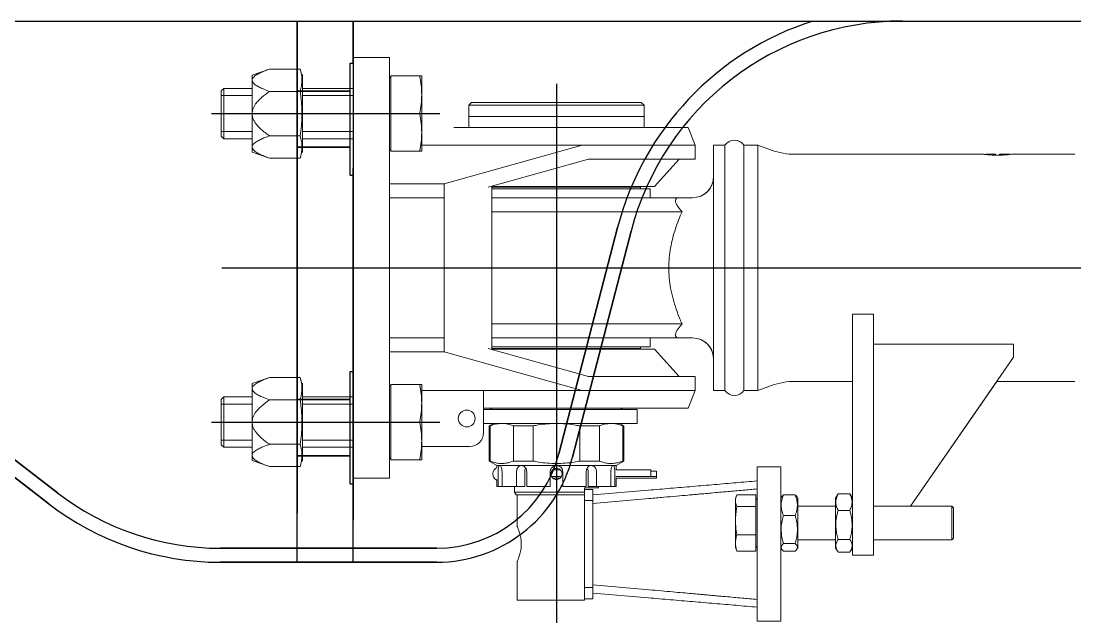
# Model space of a CAD drawing. Extents: x 39751 to 116307, y -36149 to -14965.
# Drawn here: x 65989 to 66740, y -20829 to -20400 of the extents above; entities that cross this region are included whole.
import ezdxf

# ---------------------------------------------------------------- set-up
doc = ezdxf.new("R2010")
doc.units = 0
doc.header["$LTSCALE"] = 1500
for name, pattern in [('CENTER1', [1.02, 0.9, -0.05, 0.02, -0.05]), ('CENTER2', [0.72, 0.6, -0.05, 0.02, -0.05]), ('DASHED', [0.35, 0.3, -0.05])]:
    doc.linetypes.add(name, pattern=pattern)
for name, color, linetype, lineweight in [('01-粗实线', 7, 'Continuous', 35), ('02-细实线', 3, 'Continuous', 18), ('AM_0', 7, 'Continuous', 30)]:
    doc.layers.add(name, color=color, linetype=linetype, lineweight=lineweight)
for name, color, linetype in [('confine6', 4, 'CENTER1'), ('confine7', 4, 'CENTER2'), ('confinea', 3, 'Continuous')]:
    doc.layers.add(name, color=color, linetype=linetype)

# ---------------------------------------------------------------- blocks, each defined once
blk = doc.blocks.new('A$C10C21AE5')
at = {"color": 7, "linetype": 'DASHED'}
for p, q in [((895.87, 386), (895.87, 35)), ((895.87, 0), (895.87, 386)), ((724.98, 49.6), (494.98, 227.17)), ((494.98, 227.17), (724.98, 49.6)), ((718.87, 41.69), (488.87, 219.25)), ((488.87, 219.25), (718.87, 41.69))]:
    blk.add_line(p, q, dxfattribs=at)
at = {"color": 7}
for p, q in [((895.87, 386), (895.87, 50)), ((935.87, 386), (935.87, 50)), ((935.87, 356), (935.87, 386)), ((935.87, 0), (935.87, 281)), ((724.98, 49.6), (494.98, 227.17)), ((706.99, 50.85), (488.87, 219.25)), ((718.87, 41.69), (488.87, 219.25))]:
    blk.add_line(p, q, dxfattribs=at)
at = {"color": 7, "linetype": 'DASHED', "ltscale": 0.1}
for p, q in [((933.87, 316), (933.87, 356)), ((933.87, 276), (933.87, 316)), ((933.87, 96), (933.87, 136)), ((933.87, 56), (933.87, 96))]:
    blk.add_line(p, q, dxfattribs=at)
at = {"color": 7, "linetype": 'DASHED', "ltscale": 0.005005}
for p, q in [((933.87, 356), (935.87, 356)), ((933.87, 356), (935.87, 356)), ((933.87, 276), (935.87, 276)), ((933.87, 276), (935.87, 276)), ((933.87, 136), (935.87, 136)), ((933.87, 136), (935.87, 136)), ((933.87, 56), (935.87, 56)), ((933.87, 56), (935.87, 56))]:
    blk.add_line(p, q, dxfattribs=at)
at = {"color": 7, "linetype": 'DASHED', "ltscale": 0.094995}
for p, q in [((933.87, 336), (895.87, 336)), ((933.87, 336), (895.87, 336)), ((895.87, 336), (933.87, 336)), ((895.87, 336), (933.87, 336)), ((933.87, 296), (895.87, 296)), ((933.87, 296), (895.87, 296)), ((895.87, 296), (933.87, 296)), ((895.87, 296), (933.87, 296)), ((933.87, 116), (895.87, 116)), ((933.87, 116), (895.87, 116)), ((895.87, 116), (933.87, 116)), ((895.87, 116), (933.87, 116)), ((895.87, 116), (933.87, 116)), ((895.87, 116), (933.87, 116)), ((933.87, 76), (895.87, 76)), ((933.87, 76), (895.87, 76)), ((895.87, 76), (933.87, 76)), ((895.87, 76), (933.87, 76))]:
    blk.add_line(p, q, dxfattribs=at)
at = {"color": 7, "ltscale": 0.416402}
for p, q in [((1124.38, 238.67), (1082.6, 77.43)), ((1134.05, 236.16), (1092.28, 74.92)), ((1092.28, 74.92), (1134.05, 236.16))]:
    blk.add_line(p, q, dxfattribs=at)
at = {"color": 7, "linetype": 'DASHED', "ltscale": 0.416402}
for p, q in [((1124.38, 238.67), (1082.6, 77.43)), ((1082.6, 77.43), (1124.38, 238.67)), ((1124.38, 238.67), (1082.6, 77.43)), ((1134.05, 236.16), (1092.28, 74.92))]:
    blk.add_line(p, q, dxfattribs=at)
at = {"color": 7, "linetype": 'DASHED', "ltscale": 0.015}
blk.add_line((935.87, 170), (935.87, 176), dxfattribs=at)
at = {"color": 7, "ltscale": 0.05}
blk.add_line((935.87, 50), (935.87, 30), dxfattribs=at)
at = {"color": 7, "ltscale": 0.385937}
for p, q in [((995.47, 10), (841.09, 10)), ((995.47, 0), (841.09, 0)), ((841.09, 0), (995.47, 0))]:
    blk.add_line(p, q, dxfattribs=at)
at = {"color": 7, "linetype": 'DASHED', "ltscale": 0.385937}
for p, q in [((995.47, 10), (841.09, 10)), ((841.09, 10), (995.47, 10)), ((995.47, 0), (841.09, 0))]:
    blk.add_line(p, q, dxfattribs=at)
at = {"color": 7, "linetype": 'DASHED', "ltscale": 0.111499}
blk.add_line((950.87, 10), (995.47, 10), dxfattribs=at)
at = {"color": 7}
for centre, radius, start, end in [((1327.66, 186), 210, 107.75279, 165.47591), ((1327.66, 186), 200, 89.99998, 165.47589), ((995.47, 100), 90, 270, 345.47586), ((995.48, 100), 90, 269.99987, 345.47597), ((995.48, 100), 100, 269.99988, 345.47597), ((841.09, 200), 190, 232.33181, 270.00002), ((841.09, 200), 200, 232.33181, 270.00002)]:
    blk.add_arc(centre, radius, start, end, dxfattribs=at)
at = {"layer": 'AM_0'}
blk.add_line((0, 386), (1327.66, 386), dxfattribs=at)
blk = doc.blocks.new('A$C7BF707C6')
at = {"color": 7, "linetype": 'Continuous', "lineweight": 15}
for p, q in [((28.94, 390.78), (41.42, 395.03)), ((28.94, 387.1), (28.94, 390.78)), ((63.28, 395.03), (41.42, 395.03)), ((63.28, 395.03), (64.94, 388.84)), ((64.94, 391.13), (64.94, 335.43)), ((28.94, 363.28), (28.94, 387.1)), ((64.94, 337.73), (64.94, 388.84)), ((126.94, 388.84), (127.74, 389.64)), ((127.74, 390.18), (148.34, 390.18)), ((127.74, 390.18), (127.74, 363.28)), ((149.86, 390.18), (149.86, 376.73)), ((6.94, 379.48), (8.74, 381.28)), ((6.94, 379.48), (6.94, 363.28)), ((8.74, 381.28), (28.94, 381.28)), ((8.74, 363.28), (8.74, 381.28)), ((63.28, 379.16), (41.42, 379.16)), ((64.94, 381.28), (100.94, 381.28)), ((149.86, 376.73), (149.86, 349.83)), ((6.94, 363.28), (6.94, 347.08)), ((8.74, 345.28), (8.74, 363.28)), ((28.94, 339.46), (28.94, 363.28)), ((127.74, 363.28), (148.34, 363.28)), ((127.74, 363.28), (127.74, 336.38)), ((8.74, 345.28), (6.94, 347.08)), ((63.28, 347.4), (41.42, 347.4)), ((149.86, 349.83), (149.86, 336.38)), ((28.94, 345.28), (8.74, 345.28)), ((28.94, 335.78), (28.94, 339.46)), ((100.94, 345.28), (64.94, 345.28)), ((41.42, 331.53), (28.94, 335.78)), ((63.28, 331.53), (41.42, 331.53)), ((64.94, 337.73), (63.28, 331.53)), ((127.74, 336.93), (126.94, 337.73)), ((127.74, 336.38), (148.34, 336.38)), ((28.94, 170.78), (41.42, 175.03)), ((63.28, 175.03), (41.42, 175.03)), ((63.28, 175.03), (64.94, 168.84)), ((28.94, 167.1), (28.94, 170.78)), ((28.94, 143.28), (28.94, 167.1)), ((64.94, 171.13), (64.94, 115.43)), ((64.94, 117.73), (64.94, 168.84)), ((126.94, 168.84), (127.74, 169.64)), ((127.74, 170.18), (148.34, 170.18)), ((127.74, 170.18), (127.74, 143.28)), ((149.86, 170.18), (149.86, 156.73)), ((6.94, 159.48), (8.74, 161.28)), ((6.94, 159.48), (6.94, 143.28)), ((8.74, 161.28), (28.94, 161.28)), ((8.74, 143.28), (8.74, 161.28)), ((63.28, 159.16), (41.42, 159.16)), ((64.94, 161.28), (100.94, 161.28)), ((149.86, 156.73), (149.86, 129.83)), ((6.94, 143.28), (6.94, 127.08)), ((8.74, 125.28), (8.74, 143.28)), ((28.94, 119.46), (28.94, 143.28)), ((127.74, 143.28), (148.34, 143.28)), ((127.74, 143.28), (127.74, 116.38)), ((149.86, 129.83), (149.86, 116.38)), ((8.74, 125.28), (6.94, 127.08)), ((28.94, 125.28), (8.74, 125.28)), ((63.28, 127.4), (41.42, 127.4)), ((100.94, 125.28), (64.94, 125.28)), ((28.94, 115.78), (28.94, 119.46)), ((41.42, 111.53), (28.94, 115.78)), ((64.94, 117.73), (63.28, 111.53)), ((127.74, 116.93), (126.94, 117.73)), ((127.74, 116.38), (148.34, 116.38)), ((63.28, 111.53), (41.42, 111.53))]:
    blk.add_line(p, q, dxfattribs=at)
for points, knots in [([(41.42, 395.03), (40.31, 394.65), (38.1, 393.88), (34.99, 392.58), (32.57, 391.33), (30.84, 390.15), (29.55, 388.96), (28.97, 387.9), (28.94, 387.21), (28.94, 387.1)], [0, 0, 0, 0, 0.193278, 0.386643, 0.579069, 0.691465, 0.803629, 0.966789, 1, 1, 1, 1]), ([(63.28, 379.16), (63.59, 380.46), (64.21, 383.07), (64.52, 387.05), (64.23, 391.04), (63.59, 393.7), (63.28, 395.03)], [0, 0, 0, 0, 0.247645, 0.49521, 0.747561, 1, 1, 1, 1]), ([(28.94, 387.1), (29.02, 386.64), (29.16, 385.82), (30.07, 384.73), (31.48, 383.54), (33.69, 382.24), (37.13, 380.68), (39.82, 379.73), (41.42, 379.16)], [0, 0, 0, 0, 0.131082, 0.233562, 0.336265, 0.527489, 0.719306, 1, 1, 1, 1]), ([(149.86, 376.73), (149.78, 378.98), (149.63, 383.49), (148.77, 387.94), (148.34, 390.18)], [0, 0, 0, 0, 0.497781, 1, 1, 1, 1]), ([(148.34, 390.18), (148.56, 390.18), (149.11, 390.18), (149.72, 390.18), (149.81, 390.18), (149.86, 390.18)], [0, 0, 0, 0, 0.252943, 0.625548, 1, 1, 1, 1]), ([(41.42, 379.16), (39.43, 377.73), (36.6, 375.71), (33.36, 372.59), (31.57, 370.47), (30.27, 368.4), (29.22, 366.12), (29.04, 364.34), (28.94, 363.28)], [0, 0, 0, 0, 0.350374, 0.497288, 0.643973, 0.74617, 0.848163, 1, 1, 1, 1]), ([(63.28, 347.4), (63.55, 349.69), (64.11, 354.26), (64.47, 361.19), (64.37, 368.17), (63.91, 374.17), (63.45, 377.82), (63.28, 379.16)], [0, 0, 0, 0, 0.216744, 0.433437, 0.653362, 0.873325, 1, 1, 1, 1]), ([(148.34, 363.28), (148.77, 365.5), (149.63, 369.95), (149.78, 374.47), (149.86, 376.73)], [0, 0, 0, 0, 0.4981127, 1, 1, 1, 1]), ([(28.94, 363.28), (28.94, 363.24), (28.94, 362.1), (29.32, 360.17), (30.48, 357.76), (32.09, 355.39), (34.39, 352.87), (37.36, 350.31), (39.75, 348.55), (41.12, 347.6), (41.42, 347.4)], [0, 0, 0, 0, 0.005697, 0.163352, 0.275236, 0.387388, 0.573955, 0.761555, 0.949061, 1, 1, 1, 1]), ([(149.86, 349.83), (149.78, 352.08), (149.63, 356.59), (148.77, 361.04), (148.34, 363.28)], [0, 0, 0, 0, 0.49778, 1, 1, 1, 1]), ([(41.42, 347.4), (40.31, 347.02), (38.1, 346.25), (34.99, 344.95), (32.57, 343.69), (30.84, 342.52), (29.55, 341.33), (28.97, 340.27), (28.94, 339.58), (28.94, 339.46)], [0, 0, 0, 0, 0.193278, 0.386643, 0.579068, 0.691464, 0.803628, 0.966788, 1, 1, 1, 1]), ([(63.28, 331.53), (63.59, 332.83), (64.21, 335.44), (64.52, 339.41), (64.23, 343.41), (63.59, 346.07), (63.28, 347.4)], [0, 0, 0, 0, 0.247645, 0.49521, 0.747561, 1, 1, 1, 1]), ([(148.34, 336.38), (148.77, 338.6), (149.63, 343.05), (149.78, 347.57), (149.86, 349.83)], [0, 0, 0, 0, 0.4981129, 1, 1, 1, 1]), ([(28.94, 339.46), (29.02, 339.01), (29.16, 338.19), (30.07, 337.1), (31.48, 335.91), (33.69, 334.61), (37.13, 333.05), (39.82, 332.09), (41.42, 331.53)], [0, 0, 0, 0, 0.131081, 0.2335613, 0.3362643, 0.5274884, 0.7193055, 1, 1, 1, 1]), ([(149.86, 336.38), (149.81, 336.38), (149.72, 336.38), (149.12, 336.38), (148.56, 336.38), (148.34, 336.38)], [0, 0, 0, 0, 0.372511, 0.747057, 1, 1, 1, 1]), ([(41.42, 175.03), (40.31, 174.65), (38.1, 173.88), (34.99, 172.58), (32.57, 171.33), (30.84, 170.15), (29.55, 168.96), (28.97, 167.9), (28.94, 167.21), (28.94, 167.1)], [0, 0, 0, 0, 0.193278, 0.386643, 0.579069, 0.691465, 0.803629, 0.966789, 1, 1, 1, 1]), ([(63.28, 159.16), (63.59, 160.46), (64.21, 163.07), (64.52, 167.05), (64.23, 171.04), (63.59, 173.7), (63.28, 175.03)], [0, 0, 0, 0, 0.247645, 0.49521, 0.747561, 1, 1, 1, 1]), ([(28.94, 167.1), (29.02, 166.64), (29.16, 165.82), (30.07, 164.73), (31.48, 163.54), (33.69, 162.24), (37.13, 160.68), (39.82, 159.73), (41.42, 159.16)], [0, 0, 0, 0, 0.131082, 0.233562, 0.336265, 0.527489, 0.719306, 1, 1, 1, 1]), ([(149.86, 156.73), (149.78, 158.98), (149.63, 163.49), (148.77, 167.94), (148.34, 170.18)], [0, 0, 0, 0, 0.497781, 1, 1, 1, 1]), ([(148.34, 170.18), (148.56, 170.18), (149.11, 170.18), (149.72, 170.18), (149.81, 170.18), (149.86, 170.18)], [0, 0, 0, 0, 0.252943, 0.625548, 1, 1, 1, 1]), ([(41.42, 159.16), (39.43, 157.73), (36.6, 155.71), (33.36, 152.59), (31.57, 150.47), (30.27, 148.4), (29.22, 146.12), (29.04, 144.34), (28.94, 143.28)], [0, 0, 0, 0, 0.350374, 0.497288, 0.643973, 0.74617, 0.848163, 1, 1, 1, 1]), ([(63.28, 127.4), (63.55, 129.69), (64.11, 134.26), (64.47, 141.19), (64.37, 148.17), (63.91, 154.17), (63.45, 157.82), (63.28, 159.16)], [0, 0, 0, 0, 0.216744, 0.433437, 0.653362, 0.873325, 1, 1, 1, 1]), ([(148.34, 143.28), (148.77, 145.5), (149.63, 149.95), (149.78, 154.47), (149.86, 156.73)], [0, 0, 0, 0, 0.4981127, 1, 1, 1, 1]), ([(28.94, 143.28), (28.94, 143.24), (28.94, 142.1), (29.32, 140.17), (30.48, 137.76), (32.09, 135.39), (34.39, 132.87), (37.36, 130.31), (39.75, 128.55), (41.12, 127.6), (41.42, 127.4)], [0, 0, 0, 0, 0.005697, 0.163352, 0.275236, 0.387388, 0.573955, 0.761555, 0.949061, 1, 1, 1, 1]), ([(149.86, 129.83), (149.78, 132.08), (149.63, 136.59), (148.77, 141.04), (148.34, 143.28)], [0, 0, 0, 0, 0.49778, 1, 1, 1, 1]), ([(148.34, 116.38), (148.77, 118.6), (149.63, 123.05), (149.78, 127.57), (149.86, 129.83)], [0, 0, 0, 0, 0.4981129, 1, 1, 1, 1]), ([(41.42, 127.4), (40.31, 127.02), (38.1, 126.25), (34.99, 124.95), (32.57, 123.69), (30.84, 122.52), (29.55, 121.33), (28.97, 120.27), (28.94, 119.58), (28.94, 119.46)], [0, 0, 0, 0, 0.193278, 0.386643, 0.579068, 0.691464, 0.803628, 0.966788, 1, 1, 1, 1]), ([(63.28, 111.53), (63.59, 112.83), (64.21, 115.44), (64.52, 119.41), (64.23, 123.41), (63.59, 126.07), (63.28, 127.4)], [0, 0, 0, 0, 0.247645, 0.49521, 0.747561, 1, 1, 1, 1]), ([(28.94, 119.46), (29.02, 119.01), (29.16, 118.19), (30.07, 117.1), (31.48, 115.91), (33.69, 114.61), (37.13, 113.05), (39.82, 112.09), (41.42, 111.53)], [0, 0, 0, 0, 0.131081, 0.2335613, 0.3362643, 0.5274884, 0.7193055, 1, 1, 1, 1]), ([(149.86, 116.38), (149.81, 116.38), (149.72, 116.38), (149.12, 116.38), (148.56, 116.38), (148.34, 116.38)], [0, 0, 0, 0, 0.372511, 0.747057, 1, 1, 1, 1])]:
    blk.add_open_spline(points, degree=3, knots=knots, dxfattribs=at)
at = {"layer": '01-粗实线', "color": 7, "linetype": 'Continuous', "lineweight": 15}
for p, q in [((126.94, 403.28), (100.94, 403.28)), ((100.94, 403.28), (100.94, 363.28)), ((126.94, 403.28), (100.94, 403.28)), ((100.94, 403.28), (100.94, 363.28)), ((126.94, 363.28), (126.94, 403.28)), ((126.94, 363.28), (126.94, 403.28)), ((183.44, 369.28), (185.44, 371.28)), ((183.44, 361.28), (183.44, 369.28)), ((183.44, 369.28), (308.44, 369.28)), ((306.44, 371.28), (185.44, 371.28)), ((306.44, 371.28), (308.44, 369.28)), ((308.44, 369.28), (308.44, 361.28)), ((100.94, 143.28), (100.94, 363.28)), ((126.94, 313.28), (126.94, 363.28)), ((183.44, 353.28), (183.44, 361.28)), ((183.44, 361.28), (308.44, 361.28)), ((308.44, 361.28), (308.44, 353.28)), ((339.94, 353.28), (172.71, 353.28)), ((339.94, 353.28), (344.94, 340.78)), ((264.18, 340.78), (149.86, 340.78)), ((264.18, 340.78), (165.94, 313.28)), ((292.6, 340.78), (264.18, 340.78)), ((344.94, 340.78), (292.6, 340.78)), ((344.94, 340.78), (344.94, 330.78)), ((357.94, 340.78), (365.97, 340.78)), ((357.94, 318.27), (357.94, 340.78)), ((365.97, 340.78), (365.97, 340.78)), ((365.97, 165.78), (365.97, 340.78)), ((365.97, 340.78), (365.97, 165.78)), ((379.63, 340.78), (389.63, 340.78)), ((379.63, 165.78), (379.63, 340.78)), ((379.63, 340.78), (379.63, 253.28)), ((389.63, 340.78), (399.21, 337.3)), ((389.63, 340.78), (389.63, 253.28)), ((268.79, 330.78), (197.29, 310.77)), ((292.6, 330.78), (268.79, 330.78)), ((344.94, 330.78), (292.6, 330.78)), ((333.44, 330.78), (315.94, 311.28)), ((416.31, 334.28), (550.44, 334.28)), ((551.79, 334.13), (551.94, 334.28)), ((558.94, 334.28), (551.94, 334.28)), ((558.94, 333.69), (558.94, 334.28)), ((568.94, 334.28), (561.94, 334.28)), ((561.94, 334.28), (561.94, 333.68)), ((568.94, 334.28), (569.09, 334.13)), ((570.31, 334.28), (615.61, 334.28)), ((357.94, 298.65), (357.94, 318.27)), ((126.94, 303.28), (126.94, 313.28)), ((126.94, 313.28), (165.94, 313.28)), ((165.94, 303.28), (165.94, 313.28)), ((199.94, 311.51), (199.94, 195.05)), ((315.94, 311.28), (199.94, 311.28)), ((199.94, 310.78), (305.94, 310.78)), ((303.68, 309.53), (199.94, 309.53)), ((293.44, 311.28), (293.44, 310.78)), ((312.69, 309.53), (303.68, 309.53)), ((305.94, 310.78), (305.94, 309.53)), ((312.69, 309.53), (312.69, 303.28)), ((126.94, 203.28), (126.94, 303.28)), ((126.94, 303.28), (165.94, 303.28)), ((165.94, 303.28), (165.94, 203.28)), ((333.65, 303.28), (199.94, 303.28)), ((342.94, 303.28), (333.65, 303.28)), ((199.94, 293.28), (335.48, 293.28)), ((335.48, 293.28), (333.22, 296.06)), ((357.94, 207.91), (357.94, 298.65)), ((379.63, 253.28), (379.63, 165.78)), ((389.63, 253.28), (389.63, 165.78)), ((471.93, 220.2), (456.93, 220.2)), ((456.93, 73.46), (456.93, 220.2)), ((471.93, 73.46), (471.93, 220.2)), ((335.48, 213.28), (199.94, 213.28)), ((333.22, 210.5), (335.48, 213.28)), ((126.94, 193.28), (126.94, 203.28)), ((126.94, 203.28), (165.94, 203.28)), ((165.94, 193.28), (165.94, 203.28)), ((199.94, 203.28), (333.65, 203.28)), ((312.69, 203.28), (312.69, 197.03)), ((333.65, 203.28), (342.94, 203.28)), ((357.94, 188.29), (357.94, 207.91)), ((197.29, 195.79), (268.79, 175.78)), ((199.94, 197.03), (312.69, 197.03)), ((199.94, 195.78), (245.94, 195.78)), ((245.94, 195.78), (305.94, 195.78)), ((292.94, 195.78), (293.44, 195.28)), ((305.94, 197.03), (305.94, 195.78)), ((571.93, 198.87), (471.93, 198.87)), ((571.93, 189.55), (571.93, 198.87)), ((126.94, 143.28), (126.94, 193.28)), ((126.94, 193.28), (165.94, 193.28)), ((165.94, 193.28), (264.18, 165.78)), ((315.94, 195.28), (199.94, 195.28)), ((315.94, 195.28), (333.44, 175.78)), ((357.94, 165.78), (357.94, 188.29)), ((498.36, 83.28), (571.93, 189.55)), ((571.93, 189.55), (498.36, 83.28)), ((571.93, 189.55), (571.93, 189.55)), ((268.79, 175.78), (292.6, 175.78)), ((344.94, 175.78), (292.6, 175.78)), ((344.94, 175.78), (344.94, 165.78)), ((193.94, 165.78), (149.86, 165.78)), ((264.18, 165.78), (193.94, 165.78)), ((193.94, 135.78), (193.94, 165.78)), ((264.18, 165.78), (292.6, 165.78)), ((344.94, 165.78), (292.6, 165.78)), ((344.94, 165.78), (339.94, 153.28)), ((365.97, 165.78), (357.94, 165.78)), ((365.97, 165.78), (365.97, 165.78)), ((389.63, 165.78), (379.63, 165.78)), ((399.21, 169.27), (389.63, 165.78)), ((456.93, 172.28), (416.31, 172.28)), ((498.36, 83.28), (559.97, 172.28)), ((559.97, 172.28), (498.36, 83.28)), ((583.47, 172.28), (559.97, 172.28)), ((615.61, 172.28), (588.43, 172.28)), ((339.94, 153.28), (193.94, 153.28)), ((303.44, 152.28), (193.94, 152.28)), ((199.94, 152.28), (198.94, 153.28)), ((292.94, 153.28), (291.94, 152.28)), ((303.44, 152.28), (303.44, 142.28)), ((100.94, 143.28), (100.94, 103.28)), ((100.94, 143.28), (100.94, 103.28)), ((126.94, 103.28), (126.94, 143.28)), ((126.94, 103.28), (126.94, 143.28)), ((303.44, 142.28), (193.94, 142.28)), ((197.94, 140.55), (200.94, 142.28)), ((197.94, 115.46), (197.94, 140.55)), ((197.94, 140.55), (198.61, 140.55)), ((198.61, 140.55), (198.61, 115.46)), ((215.32, 140.55), (229.23, 140.55)), ((215.32, 115.46), (215.32, 140.55)), ((229.23, 140.55), (229.23, 115.46)), ((262.64, 115.46), (262.64, 140.55)), ((262.64, 140.55), (276.56, 140.55)), ((276.56, 140.55), (276.56, 115.46)), ((290.94, 142.28), (293.94, 140.55)), ((293.26, 115.46), (293.26, 140.55)), ((293.26, 140.55), (293.94, 140.55)), ((293.94, 140.55), (293.94, 115.46)), ((183.94, 125.78), (149.86, 125.78)), ((203.44, 112.28), (197.94, 115.46)), ((198.61, 115.46), (197.94, 115.46)), ((229.23, 115.46), (215.32, 115.46)), ((276.56, 115.46), (262.64, 115.46)), ((293.94, 115.46), (288.44, 112.28)), ((293.94, 115.46), (293.26, 115.46)), ((203.44, 110.74), (203.44, 112.28)), ((203.44, 112.28), (205.52, 112.28)), ((204.35, 107.78), (204.35, 97.28)), ((205.52, 112.28), (220.96, 112.28)), ((207.14, 97.28), (207.14, 107.78)), ((217.46, 107.78), (217.46, 97.28)), ((220.96, 112.28), (245.94, 112.28)), ((223.38, 107.78), (223.38, 97.28)), ((224.74, 97.28), (224.74, 107.78)), ((241.44, 107.78), (241.44, 97.28)), ((243.28, 109.23), (248.55, 109.23)), ((245.94, 112.28), (270.92, 112.28)), ((250.44, 97.28), (250.44, 107.78)), ((267.14, 107.78), (267.14, 97.28)), ((268.5, 97.28), (268.5, 107.78)), ((270.92, 112.28), (286.36, 112.28)), ((274.42, 97.28), (274.42, 107.78)), ((284.74, 107.78), (284.74, 97.28)), ((286.36, 112.28), (288.44, 112.28)), ((287.52, 97.28), (287.52, 107.78)), ((288.44, 112.28), (288.44, 109.23)), ((288.44, 109.23), (313.18, 109.23)), ((313.18, 104.37), (313.18, 109.23)), ((313.18, 108.19), (317.18, 108.19)), ((317.18, 108.19), (317.18, 104.37)), ((405.94, 111.28), (388.94, 111.28)), ((388.94, 111.28), (388.94, 108.57)), ((388.94, 108.57), (388.94, 90.3)), ((405.94, 108.57), (405.94, 111.28)), ((405.94, 108.57), (405.94, 90.3)), ((100.94, 103.28), (126.94, 103.28)), ((100.94, 103.28), (126.94, 103.28)), ((203.44, 97.28), (203.44, 102.25)), ((242.46, 104.37), (249.41, 104.37)), ((248.59, 103.33), (243.28, 103.33)), ((288.38, 104.37), (313.18, 104.37)), ((288.38, 104.37), (317.18, 104.37)), ((288.44, 103.33), (288.44, 97.28)), ((317.18, 103.33), (288.44, 103.33)), ((317.18, 104.37), (317.18, 103.33)), ((203.44, 97.28), (204.35, 97.28)), ((207.14, 97.28), (204.35, 97.28)), ((207.14, 97.28), (217.46, 97.28)), ((215.94, 93.28), (215.94, 97.28)), ((217.09, 91.28), (215.94, 93.28)), ((265.94, 93.28), (215.94, 93.28)), ((217.09, 91.28), (265.94, 91.28)), ((223.38, 97.28), (217.46, 97.28)), ((217.94, 68.75), (217.94, 91.28)), ((224.74, 97.28), (241.44, 97.28)), ((250.44, 97.28), (267.14, 97.28)), ((265.94, 96.28), (265.94, 95.28)), ((265.94, 96.28), (275.94, 96.28)), ((271.94, 95.28), (265.94, 95.28)), ((265.94, 95.28), (265.94, 87.28)), ((274.42, 97.28), (268.5, 97.28)), ((271.94, 91.28), (271.94, 95.28)), ((311.45, 94.66), (271.94, 91.28)), ((271.94, 87.28), (271.94, 91.28)), ((274.42, 97.28), (284.74, 97.28)), ((275.94, 97.28), (275.94, 96.28)), ((287.52, 97.28), (284.74, 97.28)), ((287.52, 97.28), (288.44, 97.28)), ((373.59, 88.78), (374.23, 90.55)), ((388.14, 91.4), (374.57, 91.4)), ((388.14, 82.97), (388.14, 91.4)), ((388.94, 90.3), (388.94, 58.08)), ((405.94, 90.3), (405.94, 58.08)), ((407.76, 91.37), (416.11, 91.37)), ((444.93, 88.91), (446.31, 91.29)), ((446.36, 91.27), (446.75, 92.01)), ((455.11, 92.01), (446.75, 92.01)), ((455.11, 92.01), (455.49, 91.27)), ((455.55, 91.3), (456.93, 88.91)), ((265.94, 87.28), (271.94, 87.28)), ((265.94, 87.28), (265.94, 25.28)), ((271.94, 85.27), (311.96, 88.69)), ((271.94, 87.28), (271.94, 25.28)), ((373.59, 87.18), (373.59, 88.78)), ((373.59, 72.91), (373.59, 87.18)), ((388.14, 82.97), (374.57, 82.97)), ((388.14, 88.71), (388.94, 87.91)), ((388.14, 62.85), (388.14, 82.97)), ((405.94, 88.91), (406.54, 89.95)), ((417.34, 89.93), (417.94, 88.91)), ((417.94, 88.91), (417.94, 88.32)), ((417.94, 88.32), (417.94, 53.66)), ((417.94, 83.28), (444.93, 83.28)), ((444.93, 88.86), (444.93, 88.91)), ((444.93, 53.66), (444.93, 88.86)), ((471.93, 83.28), (527.74, 83.28)), ((527.74, 83.28), (528.94, 82.08)), ((527.74, 83.28), (527.74, 72.4)), ((407.76, 76.72), (416.11, 76.72)), ((455.11, 80.31), (446.75, 80.31)), ((528.94, 72.29), (528.94, 82.08)), ((373.59, 57), (373.59, 72.91)), ((456.93, 73.46), (456.93, 48.28)), ((471.93, 48.28), (471.93, 73.46)), ((527.74, 72.4), (527.74, 59.28)), ((528.94, 72.29), (528.94, 60.48)), ((388.14, 62.85), (374.57, 62.85)), ((388.14, 51.16), (388.14, 62.85)), ((528.94, 60.48), (527.74, 59.28)), ((528.94, 60.48), (527.74, 59.28)), ((373.59, 53.78), (373.59, 57)), ((374.23, 52.01), (373.59, 53.78)), ((388.94, 54.66), (388.14, 53.86)), ((388.94, 58.08), (388.94, 9.28)), ((405.94, 58.08), (405.94, 9.28)), ((406.54, 52.61), (405.94, 53.66)), ((407.76, 56.63), (416.11, 56.63)), ((417.94, 53.66), (417.34, 52.63)), ((444.93, 59.28), (417.94, 59.28)), ((444.93, 59.28), (417.94, 59.28)), ((446.31, 51.27), (444.93, 53.66)), ((455.11, 59.58), (446.75, 59.58)), ((456.93, 53.66), (455.55, 51.26)), ((527.74, 59.28), (471.93, 59.28)), ((527.74, 59.28), (471.93, 59.28)), ((374.57, 51.16), (374.28, 52.02)), ((388.14, 51.16), (374.57, 51.16)), ((407.76, 51.19), (416.11, 51.19)), ((407.76, 51.19), (416.11, 51.19)), ((455.11, 50.55), (446.75, 50.55)), ((455.11, 50.55), (446.75, 50.55)), ((471.93, 48.28), (456.93, 48.28)), ((456.93, 48.28), (456.93, 48.28)), ((471.93, 48.28), (471.93, 48.28)), ((217.94, 16.28), (217.94, 43.78)), ((271.94, 25.28), (265.94, 25.28)), ((265.94, 25.28), (265.94, 17.28)), ((311.96, 23.65), (271.94, 27.08)), ((271.94, 21.28), (271.94, 25.28)), ((265.94, 16.28), (217.94, 16.28)), ((265.94, 17.28), (271.94, 17.28)), ((265.94, 17.28), (265.94, 16.28)), ((271.94, 17.28), (271.94, 21.28)), ((271.94, 21.28), (311.47, 17.9)), ((388.94, 9.28), (388.94, 1.28)), ((405.94, 1.28), (405.94, 9.28)), ((388.94, 1.28), (405.94, 1.28))]:
    blk.add_line(p, q, dxfattribs=at)
blk.add_circle((181.94, 145.78), 6, dxfattribs=at)
for centre, radius, start, end in [((372.8, 335.78), 8.47, 36.22883, 143.77117), ((416.31, 384.28), 50, 250, 270), ((342.94, 318.28), 15, 270, 0), ((342.94, 318.27), 14.99, 296.45, 359.99385), ((342.94, 188.28), 15, 0, 90), ((342.94, 188.29), 14.99, 0.00701, 70.10069), ((372.8, 170.78), 8.47, 216.22883, 323.77117), ((416.31, 122.28), 50, 90, 110), ((183.94, 135.78), 10, 270, 0)]:
    blk.add_arc(centre, radius, start, end, dxfattribs=at)
for points, knots in [([(570.31, 334.27), (570.35, 334.27), (570.48, 334.29), (569.57, 334.17), (567.67, 333.97), (564.87, 333.76), (561.59, 333.65), (558.18, 333.67), (555.04, 333.82), (552.47, 334.05), (550.91, 334.22), (550.25, 334.3), (550.44, 334.28), (550.44, 334.28)], [0, 0, 0, 0, 0.035877, 0.142391, 0.249191, 0.3567, 0.464246, 0.571083, 0.677576, 0.784624, 0.892259, 0.999605, 1, 1, 1, 1]), ([(333.22, 296.06), (332.61, 296.88), (331.7, 298.11), (331.02, 299.65), (330.67, 300.99), (330.9, 302.24), (331.94, 303.13), (333.06, 303.23), (333.65, 303.28)], [0, 0, 0, 0, 0.208928, 0.314738, 0.420437, 0.609368, 0.79178, 1, 1, 1, 1]), ([(335.48, 293.28), (334.64, 291.31), (332.94, 287.38), (330.67, 281.07), (328.73, 274.46), (327.23, 267.56), (326.26, 260.45), (325.96, 253.21), (326.3, 245.95), (327.28, 238.54), (328.97, 231.11), (331.24, 223.76), (333.49, 217.84), (334.97, 214.46), (335.48, 213.28)], [0, 0, 0, 0, 0.082779, 0.165542, 0.249209, 0.333079, 0.416643, 0.500755, 0.585208, 0.669354, 0.762786, 0.856575, 0.95015, 1, 1, 1, 1]), ([(333.65, 203.28), (332.97, 203.35), (331.7, 203.48), (330.7, 204.66), (330.77, 206.44), (331.72, 208.5), (332.73, 209.85), (333.22, 210.5)], [0, 0, 0, 0, 0.241115, 0.446404, 0.65299, 0.832387, 1, 1, 1, 1]), ([(583.47, 172.28), (583.46, 172.28), (583.43, 172.28), (583.66, 172.29), (584.14, 172.3), (584.85, 172.31), (585.67, 172.32), (586.52, 172.32), (587.31, 172.31), (587.94, 172.29), (588.36, 172.28), (588.41, 172.28), (588.43, 172.28)], [0, 0, 0, 0, 0.037005, 0.144329, 0.251674, 0.359062, 0.466447, 0.573793, 0.681116, 0.788476, 0.895871, 1, 1, 1, 1]), ([(206.97, 142.28), (205.41, 142.18), (202.61, 142.01), (199.85, 141), (198.61, 140.55)], [0, 0, 0, 0, 0.553847, 1, 1, 1, 1]), ([(215.32, 140.55), (213.94, 141.04), (211.18, 142.04), (208.38, 142.2), (206.97, 142.28)], [0, 0, 0, 0, 0.497624, 1, 1, 1, 1]), ([(245.94, 142.28), (243.78, 142.23), (239.44, 142.12), (233.87, 141.42), (230.49, 140.78), (229.23, 140.55)], [0, 0, 0, 0, 0.385203, 0.772907, 1, 1, 1, 1]), ([(262.64, 140.55), (261.23, 140.81), (257.77, 141.46), (252.19, 142.13), (248.03, 142.23), (245.94, 142.28)], [0, 0, 0, 0, 0.25665, 0.62726, 1, 1, 1, 1]), ([(284.91, 142.28), (283.35, 142.18), (280.55, 142.01), (277.79, 141), (276.56, 140.55)], [0, 0, 0, 0, 0.553847, 1, 1, 1, 1]), ([(293.26, 140.55), (291.89, 141.04), (289.12, 142.04), (286.32, 142.2), (284.91, 142.28)], [0, 0, 0, 0, 0.497625, 1, 1, 1, 1]), ([(198.61, 115.46), (199.67, 115.07), (201.79, 114.31), (205.04, 113.73), (208.32, 113.69), (211.77, 114.19), (214.09, 115.02), (215.32, 115.46)], [0, 0, 0, 0, 0.191845, 0.383648, 0.580296, 0.77696, 1, 1, 1, 1]), ([(229.23, 115.46), (230.56, 115.21), (233.94, 114.57), (239.45, 113.92), (245.79, 113.63), (252.18, 113.89), (257.82, 114.55), (261.29, 115.2), (262.64, 115.46)], [0, 0, 0, 0, 0.120112, 0.307061, 0.493984, 0.685612, 0.87727, 1, 1, 1, 1]), ([(276.56, 115.46), (277.62, 115.07), (279.73, 114.31), (282.98, 113.73), (286.26, 113.69), (289.71, 114.19), (292.03, 115.02), (293.26, 115.46)], [0, 0, 0, 0, 0.191845, 0.383647, 0.580296, 0.77696, 1, 1, 1, 1]), ([(203.44, 101.84), (203.38, 101.87), (202.93, 102.05), (202.23, 102.62), (201.41, 103.51), (200.84, 104.6), (200.55, 105.81), (200.59, 107.06), (200.95, 108.22), (201.57, 109.25), (202.4, 110.12), (203.09, 110.53), (203.44, 110.74)], [0, 0, 0, 0, 0.016984, 0.128304, 0.236863, 0.342995, 0.459144, 0.570887, 0.679303, 0.786316, 0.894294, 1, 1, 1, 1]), ([(205.52, 112.28), (205.47, 112.27), (205.26, 112.25), (204.94, 111.91), (204.63, 111.02), (204.43, 109.77), (204.36, 108.62), (204.36, 107.95), (204.35, 107.78)], [0, 0, 0, 0, 0.072365, 0.285746, 0.499555, 0.714407, 0.929304, 1, 1, 1, 1]), ([(207.14, 107.78), (207.11, 108.28), (207.07, 109.29), (206.76, 110.64), (206.33, 111.66), (205.89, 112.2), (205.62, 112.26), (205.52, 112.28)], [0, 0, 0, 0, 0.213874, 0.427717, 0.642317, 0.857414, 1, 1, 1, 1]), ([(220.96, 112.28), (220.82, 112.27), (220.28, 112.25), (219.37, 111.91), (218.4, 111.02), (217.73, 109.77), (217.48, 108.62), (217.46, 107.95), (217.46, 107.78)], [0, 0, 0, 0, 0.0723657, 0.2857462, 0.4995554, 0.7144075, 0.9293037, 1, 1, 1, 1]), ([(224.74, 107.78), (224.69, 108.28), (224.61, 109.29), (223.94, 110.64), (222.97, 111.66), (221.91, 112.2), (221.23, 112.26), (220.96, 112.28)], [0, 0, 0, 0, 0.213874, 0.427718, 0.642317, 0.857414, 1, 1, 1, 1]), ([(224, 110.3), (223.9, 110.12), (223.56, 109.55), (223.4, 108.63), (223.38, 107.95), (223.38, 107.78)], [0, 0, 0, 0, 0.251027, 0.809989, 1, 1, 1, 1]), ([(245.94, 112.28), (245.77, 112.27), (245.1, 112.25), (243.95, 111.91), (242.69, 111.02), (241.81, 109.77), (241.47, 108.62), (241.44, 107.95), (241.44, 107.78)], [0, 0, 0, 0, 0.0723647, 0.2857458, 0.499555, 0.7144076, 0.9293036, 1, 1, 1, 1]), ([(249.94, 106.28), (249.89, 106.73), (249.81, 107.62), (249.12, 108.82), (248.11, 109.73), (246.85, 110.25), (245.49, 110.33), (244.18, 109.96), (243.07, 109.17), (242.27, 108.06), (241.89, 106.75), (241.96, 105.38), (242.48, 104.13), (243.38, 103.11), (244.57, 102.44), (245.92, 102.2), (247.26, 102.43), (248.46, 103.08), (249.37, 104.09), (249.86, 105.22), (249.92, 105.97), (249.94, 106.28)], [0, 0, 0, 0, 0.053363, 0.106714, 0.160365, 0.214214, 0.26774, 0.32093, 0.374285, 0.428054, 0.481846, 0.535225, 0.588402, 0.641899, 0.695742, 0.749418, 0.80268, 0.855921, 0.909563, 0.963414, 1, 1, 1, 1]), ([(250.44, 107.78), (250.39, 108.28), (250.29, 109.29), (249.52, 110.64), (248.38, 111.66), (247.11, 112.2), (246.27, 112.26), (245.94, 112.28)], [0, 0, 0, 0, 0.213874, 0.427718, 0.642317, 0.857412, 1, 1, 1, 1]), ([(270.92, 112.28), (270.51, 112.23), (269.68, 112.13), (268.55, 111.36), (267.68, 110.22), (267.21, 108.96), (267.16, 108.12), (267.14, 107.78)], [0, 0, 0, 0, 0.213876, 0.427726, 0.642319, 0.857418, 1, 1, 1, 1]), ([(268.5, 107.78), (268.47, 108.29), (268.42, 109.22), (268.04, 110), (267.87, 110.35)], [0, 0, 0, 0, 0.547439, 1, 1, 1, 1]), ([(274.42, 107.78), (274.42, 107.78), (274.42, 108.29), (274.29, 109.3), (273.73, 110.64), (272.85, 111.66), (271.86, 112.2), (271.19, 112.26), (270.92, 112.28)], [0, 0, 0, 0, 0.0012504, 0.21484, 0.4284021, 0.6430027, 0.858096, 1, 1, 1, 1]), ([(286.36, 112.28), (286.2, 112.23), (285.87, 112.13), (285.39, 111.36), (284.99, 110.22), (284.77, 108.96), (284.75, 108.12), (284.74, 107.78)], [0, 0, 0, 0, 0.213877, 0.427725, 0.642319, 0.857418, 1, 1, 1, 1]), ([(287.52, 107.78), (287.52, 107.78), (287.52, 108.29), (287.48, 109.3), (287.32, 110.64), (287.05, 111.66), (286.71, 112.2), (286.46, 112.26), (286.36, 112.28)], [0, 0, 0, 0, 0.00125, 0.21484, 0.428402, 0.643003, 0.858096, 1, 1, 1, 1]), ([(388.94, 101.28), (383.97, 100.86), (374.04, 100.01), (358.67, 98.69), (343.06, 97.36), (327.29, 96.01), (316.73, 95.11), (311.45, 94.66)], [0, 0, 0, 0, 0.199756, 0.399624, 0.600344, 0.800293, 1, 1, 1, 1]), ([(311.96, 88.69), (315.44, 89), (322, 89.59), (331.24, 90.41), (338.41, 91.06), (343.76, 91.54), (347.57, 91.88), (351.69, 92.25), (358.52, 92.86), (367.85, 93.7), (378.76, 94.68), (385.62, 95.29), (388.94, 95.59)], [0, 0, 0, 0, 0.132011, 0.249506, 0.352483, 0.406369, 0.455213, 0.499015, 0.565952, 0.720201, 0.864883, 1, 1, 1, 1]), ([(374.57, 91.4), (374.29, 90.7), (373.74, 89.31), (373.64, 87.89), (373.59, 87.18)], [0, 0, 0, 0, 0.498113, 1, 1, 1, 1]), ([(407.76, 91.37), (407.3, 90.1), (406.36, 87.53), (406.01, 83.72), (406.52, 80.08), (407.34, 77.85), (407.76, 76.72)], [0, 0, 0, 0, 0.26461, 0.534957, 0.765348, 1, 1, 1, 1]), ([(406.57, 89.93), (406.59, 89.99), (406.76, 90.48), (407.3, 90.96), (407.76, 91.37)], [0, 0, 0, 0, 0.123206, 1, 1, 1, 1]), ([(416.11, 76.72), (416.58, 77.99), (417.52, 80.56), (417.86, 84.37), (417.36, 88.01), (416.53, 90.25), (416.11, 91.37)], [0, 0, 0, 0, 0.264609, 0.534957, 0.765348, 1, 1, 1, 1]), ([(416.11, 91.37), (416.66, 90.9), (417.21, 90.43), (417.34, 89.94), (417.34, 89.93)], [0, 0, 0, 0, 0.987852, 1, 1, 1, 1]), ([(446.75, 92.01), (446.29, 90.99), (445.35, 88.94), (445.01, 85.9), (445.51, 82.99), (446.34, 81.21), (446.75, 80.31)], [0, 0, 0, 0, 0.264609, 0.534957, 0.765348, 1, 1, 1, 1]), ([(455.11, 80.31), (455.57, 81.33), (456.51, 83.38), (456.85, 86.42), (456.35, 89.33), (455.52, 91.11), (455.11, 92.01)], [0, 0, 0, 0, 0.26461, 0.534957, 0.765348, 1, 1, 1, 1]), ([(373.59, 87.18), (373.64, 86.48), (373.73, 85.07), (374.29, 83.67), (374.57, 82.97)], [0, 0, 0, 0, 0.497781, 1, 1, 1, 1]), ([(374.57, 82.97), (374.56, 82.88), (374.25, 81.18), (373.74, 77.84), (373.64, 74.56), (373.59, 72.91)], [0, 0, 0, 0, 0.026969, 0.511714, 1, 1, 1, 1]), ([(407.76, 76.72), (407.52, 75.87), (406.82, 73.38), (406.11, 69.1), (406.13, 64.41), (406.77, 60.23), (407.43, 57.83), (407.76, 56.63)], [0, 0, 0, 0, 0.129802, 0.379352, 0.635, 0.816593, 1, 1, 1, 1]), ([(416.11, 56.63), (416.44, 57.82), (417.1, 60.22), (417.74, 64.36), (417.77, 69.06), (417.07, 73.34), (416.35, 75.87), (416.11, 76.72)], [0, 0, 0, 0, 0.181733, 0.364998, 0.614237, 0.870198, 1, 1, 1, 1]), ([(446.75, 80.31), (446.51, 79.43), (445.81, 76.87), (445.1, 72.45), (445.12, 67.62), (445.76, 63.3), (446.42, 60.83), (446.75, 59.58)], [0, 0, 0, 0, 0.129802, 0.379352, 0.635001, 0.816593, 1, 1, 1, 1]), ([(455.11, 59.58), (455.43, 60.82), (456.1, 63.29), (456.73, 67.56), (456.76, 72.41), (456.06, 76.82), (455.34, 79.43), (455.11, 80.31)], [0, 0, 0, 0, 0.181733, 0.364998, 0.614237, 0.870199, 1, 1, 1, 1]), ([(217.94, 43.78), (217.95, 43.81), (217.98, 43.87), (218.26, 44.52), (218.91, 46.07), (219.75, 48.51), (220.35, 50.95), (220.69, 52.97), (220.88, 55.08), (220.9, 57.77), (220.52, 61), (219.81, 63.8), (219.18, 65.71), (218.7, 66.97), (218.3, 67.96), (218.04, 68.55), (217.93, 68.81), (217.95, 68.76), (217.95, 68.75)], [0, 0, 0, 0, 0.049542, 0.100601, 0.200632, 0.305802, 0.360754, 0.417466, 0.4694, 0.523154, 0.618933, 0.716945, 0.770226, 0.824956, 0.879662, 0.936193, 0.987036, 1, 1, 1, 1]), ([(373.59, 72.91), (373.7, 70.39), (373.84, 67.01), (374.42, 63.69), (374.57, 62.85)], [0, 0, 0, 0, 0.746933, 1, 1, 1, 1]), ([(374.57, 62.85), (374.29, 61.88), (373.74, 59.95), (373.64, 57.99), (373.59, 57)], [0, 0, 0, 0, 0.498112, 1, 1, 1, 1]), ([(373.59, 57), (373.64, 56.03), (373.73, 54.07), (374.29, 52.13), (374.57, 51.16)], [0, 0, 0, 0, 0.497781, 1, 1, 1, 1]), ([(407.76, 56.63), (407.3, 56.15), (406.36, 55.2), (406.01, 53.79), (406.52, 52.44), (407.34, 51.61), (407.76, 51.19)], [0, 0, 0, 0, 0.2646099, 0.5349573, 0.7653484, 1, 1, 1, 1]), ([(416.11, 51.19), (416.58, 51.66), (417.52, 52.61), (417.86, 54.03), (417.36, 55.38), (416.53, 56.21), (416.11, 56.63)], [0, 0, 0, 0, 0.264609, 0.534957, 0.765348, 1, 1, 1, 1]), ([(446.75, 59.58), (446.29, 58.8), (445.35, 57.22), (445.01, 54.87), (445.51, 52.62), (446.34, 51.25), (446.75, 50.55)], [0, 0, 0, 0, 0.2646094, 0.5349571, 0.7653481, 1, 1, 1, 1]), ([(455.11, 50.55), (455.57, 51.34), (456.51, 52.92), (456.85, 55.27), (456.35, 57.51), (455.52, 58.89), (455.11, 59.58)], [0, 0, 0, 0, 0.26461, 0.534957, 0.765348, 1, 1, 1, 1]), ([(388.94, 16.75), (385.38, 17.07), (378.01, 17.73), (369.15, 18.53), (362.56, 19.12), (358.55, 19.48), (354.56, 19.84), (350.99, 20.16), (346.96, 20.52), (342.09, 20.95), (335.74, 21.52), (328.56, 22.17), (320.54, 22.89), (314.91, 23.39), (311.96, 23.65)], [0, 0, 0, 0, 0.144798, 0.30053, 0.351741, 0.404031, 0.457403, 0.507154, 0.542388, 0.61333, 0.694563, 0.786086, 0.887898, 1, 1, 1, 1]), ([(311.47, 17.9), (316.75, 17.45), (327.3, 16.55), (343.07, 15.2), (358.67, 13.87), (374.04, 12.55), (383.97, 11.7), (388.94, 11.28)], [0, 0, 0, 0, 0.199702, 0.399652, 0.600373, 0.800238, 1, 1, 1, 1])]:
    blk.add_open_spline(points, degree=3, knots=knots, dxfattribs=at)
at = {"layer": '02-细实线'}
for p, q in [((6.94, 376.08), (28.94, 376.08)), ((6.94, 376.08), (28.94, 376.08)), ((64.94, 376.08), (100.94, 376.08)), ((64.94, 376.08), (100.94, 376.08)), ((6.94, 350.48), (28.94, 350.48)), ((6.94, 350.48), (28.94, 350.48)), ((64.94, 350.48), (100.94, 350.48)), ((64.94, 350.48), (100.94, 350.48)), ((6.94, 156.08), (28.94, 156.08)), ((6.94, 156.08), (28.94, 156.08)), ((64.94, 156.08), (100.94, 156.08)), ((64.94, 156.08), (100.94, 156.08)), ((6.94, 130.48), (28.94, 130.48)), ((6.94, 130.48), (28.94, 130.48)), ((64.94, 130.48), (100.94, 130.48)), ((64.94, 130.48), (100.94, 130.48))]:
    blk.add_line(p, q, dxfattribs=at)
at = {"layer": 'confine6'}
blk.add_line((245.94, 384.61), (245.94, 0), dxfattribs=at)
at = {"layer": 'confine6', "ltscale": 0.5}
for p, q in [((0, 363.28), (162.69, 363.28)), ((0, 143.28), (162.69, 143.28))]:
    blk.add_line(p, q, dxfattribs=at)
at = {"layer": 'confine7'}
blk.add_line((7.38, 253.28), (1547.93, 253.28), dxfattribs=at)

msp = doc.modelspace()

# ---------------------------------------------------------------- linework, layer by layer
msp.add_line((45257.66, -20400.01), (67215.67, -20400.01))

# ---------------------------------------------------------------- block references
at = {"layer": 'AM_0'}
msp.add_blockref('A$C10C21AE5', (65289.8, -20786.01), dxfattribs=at)
at = {"layer": 'confinea'}
msp.add_blockref('A$C7BF707C6', (66124.73, -20829.29), dxfattribs=at)

doc.saveas('drawing.dxf')
